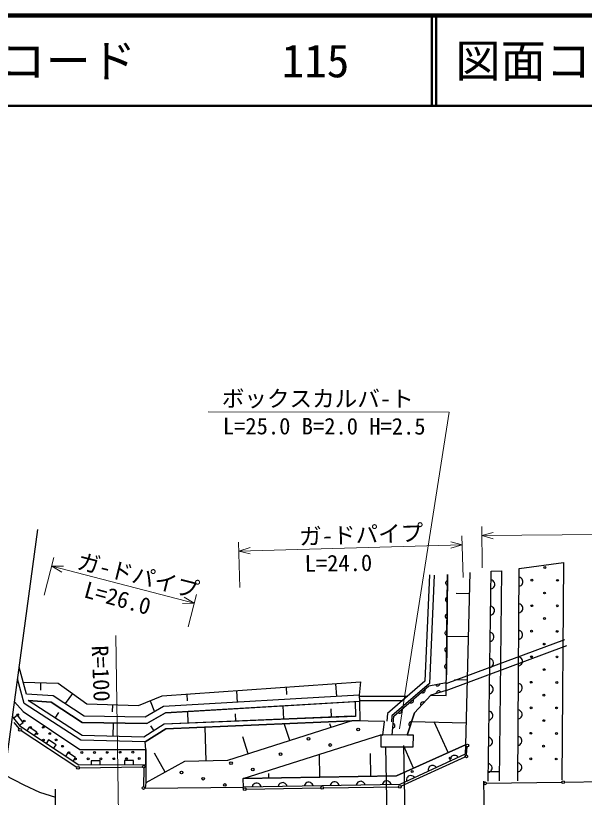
# Model space of a CAD drawing. Units: millimetres, scale not verified. Extents: x 40000 to 680000, y 20000 to 380000.
# Drawn here: x 71682 to 134650, y 293420 to 380000 of the extents above; entities that cross this region are included whole.
import ezdxf
from ezdxf.enums import TextEntityAlignment as Align

# ---------------------------------------------------------------- set-up
doc = ezdxf.new("R2010")
doc.units = ezdxf.units.MM
doc.header["$LTSCALE"] = 1000
for name, color, linetype, lineweight in [('M-BGD', 7, 'Continuous', 25), ('M-BMK-OTRS', 5, 'Continuous', 25), ('M-STR-HTXT', 7, 'Continuous', 13), ('M-STR-STR1', 1, 'Continuous', 25), ('M-STR-STRC', 7, 'Continuous', 25), ('M-TTL', 2, 'Continuous', 140), ('M-TTL-LINE', 7, 'Continuous', 50)]:
    doc.layers.add(name, color=color, linetype=linetype, lineweight=lineweight)
doc.layers.add('M-TTL-TXT', color=7, linetype='Continuous')
doc.styles.add('ＭＳ ゴシック', font='')
doc.styles.get('ＭＳ ゴシック').set_extended_font_data('MS Gothic')

msp = doc.modelspace()

# ---------------------------------------------------------------- linework, layer by layer
at = {"layer": 'M-BGD'}
for p, q in [((127286, 295269), (127444, 318764)), ((127444, 318764), (132323, 319428)), ((132323, 319428), (132163, 295345)), ((117504, 318059), (117002, 306282)), ((118004, 318038), (117492, 306046)), ((119340, 304685), (119510, 318095)), ((119510, 318095), (119370, 306990)), ((121962, 318342), (121484, 299248)), ((123984, 295218), (124334, 318463)), ((124333, 318463), (125492, 318523)), ((125492, 318523), (125204, 295237)), ((127557, 317754), (127437, 317795)), ((127656, 317694), (127557, 317754)), ((119289, 317212), (119288, 317132)), ((119288, 317132), (119307, 317072)), ((119309, 317272), (119289, 317212)), ((119307, 317072), (119336, 317022)), ((119340, 317322), (119309, 317272)), ((119336, 317022), (119386, 316971)), ((119391, 317371), (119340, 317322)), ((119386, 316971), (119435, 316941)), ((119441, 317400), (119391, 317371)), ((119435, 316941), (119495, 316920)), ((119501, 317420), (119441, 317400)), ((124439, 317468), (124319, 317510)), ((124538, 317407), (124439, 317468)), ((124636, 317306), (124538, 317407)), ((124694, 317205), (124636, 317306)), ((124688, 316805), (124730, 316924)), ((124733, 317084), (124694, 317205)), ((124730, 316924), (124733, 317084)), ((127551, 316835), (127651, 316894)), ((127651, 316894), (127752, 316993)), ((127756, 317593), (127656, 317694)), ((127752, 316993), (127812, 317093)), ((127815, 317493), (127756, 317593)), ((127812, 317093), (127853, 317213)), ((127854, 317373), (127815, 317493)), ((127853, 317213), (127854, 317373)), ((124304, 316511), (124425, 316549)), ((124425, 316549), (124526, 316608)), ((124526, 316608), (124627, 316706)), ((124627, 316706), (124688, 316805)), ((127431, 316796), (127551, 316835)), ((119265, 315361), (119264, 315282)), ((119264, 315282), (119283, 315221)), ((119286, 315421), (119265, 315361)), ((119283, 315221), (119313, 315171)), ((119317, 315471), (119286, 315421)), ((119313, 315171), (119362, 315120)), ((119367, 315520), (119317, 315471)), ((119418, 315549), (119367, 315520)), ((119478, 315569), (119418, 315549)), ((121902, 315955), (120451, 315992)), ((119362, 315120), (119412, 315090)), ((119412, 315090), (119471, 315069)), ((124395, 314563), (124276, 314604)), ((124494, 314501), (124395, 314563)), ((124592, 314400), (124494, 314501)), ((124651, 314299), (124592, 314400)), ((124689, 314178), (124651, 314299)), ((127537, 314818), (127418, 314858)), ((127637, 314757), (127537, 314818)), ((127736, 314656), (127637, 314757)), ((127795, 314556), (127736, 314656)), ((127834, 314436), (127795, 314556)), ((127833, 314276), (127834, 314436)), ((119242, 313511), (119241, 313431)), ((119241, 313431), (119260, 313370)), ((119263, 313570), (119242, 313511)), ((119293, 313620), (119263, 313570)), ((119344, 313669), (119293, 313620)), ((119394, 313699), (119344, 313669)), ((119454, 313718), (119394, 313699)), ((124261, 313605), (124381, 313643)), ((124381, 313643), (124482, 313702)), ((124482, 313702), (124583, 313800)), ((124583, 313800), (124645, 313899)), ((124645, 313899), (124687, 314019)), ((124687, 314019), (124689, 314178)), ((127411, 313859), (127531, 313898)), ((127531, 313898), (127631, 313957)), ((127631, 313957), (127732, 314057)), ((127732, 314057), (127793, 314156)), ((127793, 314156), (127833, 314276)), ((119260, 313370), (119289, 313320)), ((119289, 313320), (119339, 313270)), ((119339, 313270), (119388, 313239)), ((119388, 313239), (119448, 313218)), ((119239, 311720), (119219, 311660)), ((119270, 311769), (119239, 311720)), ((119321, 311818), (119270, 311769)), ((119371, 311848), (119321, 311818)), ((119431, 311867), (119371, 311848)), ((124351, 311657), (124232, 311699)), ((127517, 311881), (127398, 311921)), ((127617, 311820), (127517, 311881)), ((127716, 311719), (127617, 311820)), ((127776, 311619), (127716, 311719)), ((119219, 311660), (119218, 311580)), ((119218, 311580), (119237, 311520)), ((119237, 311520), (119266, 311469)), ((119266, 311469), (119315, 311419)), ((119315, 311419), (119365, 311388)), ((119357, 306024), (132470, 310895)), ((119365, 311388), (119425, 311367)), ((121783, 311182), (119423, 311241)), ((124450, 311596), (124351, 311657)), ((124438, 310796), (124540, 310895)), ((124549, 311494), (124450, 311596)), ((124540, 310895), (124601, 310994)), ((124607, 311393), (124549, 311494)), ((124601, 310994), (124643, 311113)), ((124645, 311273), (124607, 311393)), ((124643, 311113), (124645, 311273)), ((127391, 310922), (127511, 310961)), ((127511, 310961), (127612, 311021)), ((127612, 311021), (127712, 311120)), ((127712, 311120), (127773, 311219)), ((127773, 311219), (127814, 311339)), ((127815, 311499), (127776, 311619)), ((127814, 311339), (127815, 311499)), ((119297, 309968), (119247, 309918)), ((119348, 309997), (119297, 309968)), ((119348, 305274), (132714, 310239)), ((119408, 310016), (119348, 309997)), ((124217, 310700), (124337, 310738)), ((124337, 310738), (124438, 310796)), ((119195, 309809), (119194, 309729)), ((119194, 309729), (119213, 309669)), ((119216, 309869), (119195, 309809)), ((119213, 309669), (119243, 309618)), ((119247, 309918), (119216, 309869)), ((119243, 309618), (119292, 309568)), ((119292, 309568), (119342, 309537)), ((119342, 309537), (119401, 309517)), ((124308, 308751), (124188, 308793)), ((124407, 308690), (124308, 308751)), ((124505, 308588), (124407, 308690)), ((124564, 308488), (124505, 308588)), ((124602, 308367), (124564, 308488)), ((124599, 308207), (124602, 308367)), ((127498, 308944), (127378, 308985)), ((127597, 308883), (127498, 308944)), ((127696, 308783), (127597, 308883)), ((127692, 308183), (127753, 308283)), ((127756, 308682), (127696, 308783)), ((127753, 308283), (127794, 308402)), ((127795, 308562), (127756, 308682)), ((127794, 308402), (127795, 308562)), ((72867, 304858), (72075, 307848)), ((119172, 307958), (119171, 307878)), ((119171, 307878), (119190, 307818)), ((119193, 308018), (119172, 307958)), ((119190, 307818), (119219, 307768)), ((119223, 308067), (119193, 308018)), ((119219, 307768), (119269, 307717)), ((119274, 308117), (119223, 308067)), ((119269, 307717), (119318, 307686)), ((119324, 308146), (119274, 308117)), ((119318, 307686), (119378, 307666)), ((119384, 308165), (119324, 308146)), ((124173, 307794), (124294, 307832)), ((124294, 307832), (124395, 307890)), ((124395, 307890), (124496, 307989)), ((124496, 307989), (124558, 308088)), ((124558, 308088), (124599, 308207)), ((127371, 307985), (127491, 308024)), ((127491, 308024), (127592, 308084)), ((127592, 308084), (127692, 308183)), ((72623, 303830), (71900, 306559)), ((72513, 306195), (76390, 306076)), ((74452, 306136), (74426, 305309)), ((76390, 306076), (79555, 303765)), ((87888, 304648), (109857, 306200)), ((107111, 306006), (107211, 304586)), ((109857, 306200), (109722, 304733)), ((117002, 306282), (112871, 302700)), ((117492, 306046), (113347, 302452)), ((113572, 302399), (117446, 305790)), ((117446, 305790), (119359, 306151)), ((118157, 305924), (118188, 305869)), ((118188, 305869), (118227, 305826)), ((118227, 305826), (118285, 305786)), ((118285, 305786), (118340, 305766)), ((118340, 305766), (118402, 305757)), ((118402, 305757), (118481, 305772)), ((118481, 305772), (118536, 305803)), ((118536, 305803), (118580, 305841)), ((118580, 305841), (118619, 305900)), ((118619, 305900), (118640, 305954)), ((118640, 305954), (118648, 306017)), ((121663, 306408), (120283, 306443)), ((124264, 305846), (124145, 305887)), ((124363, 305784), (124264, 305846)), ((124461, 305683), (124363, 305784)), ((124520, 305582), (124461, 305683)), ((127478, 306007), (127358, 306048)), ((127577, 305946), (127478, 306007)), ((127677, 305846), (127577, 305946)), ((127736, 305745), (127677, 305846)), ((127775, 305625), (127736, 305745)), ((75837, 304667), (72867, 304858)), ((75837, 304667), (72867, 304858)), ((77973, 304920), (77154, 303799)), ((90634, 304842), (90686, 304111)), ((96127, 305230), (96217, 303945)), ((101619, 305618), (101676, 304807)), ((116613, 305061), (116667, 305029)), ((116667, 305029), (116723, 305011)), ((116723, 305011), (116793, 305006)), ((116793, 305006), (116851, 305016)), ((116851, 305016), (116909, 305041)), ((116909, 305041), (116969, 305094)), ((116969, 305094), (117001, 305148)), ((117013, 305331), (116989, 305390)), ((117001, 305148), (117019, 305204)), ((117024, 305274), (117013, 305331)), ((117019, 305204), (117024, 305274)), ((119348, 305274), (117639, 304738)), ((118256, 304994), (118255, 304931)), ((118270, 305051), (118256, 304994)), ((118303, 305114), (118270, 305051)), ((118341, 305157), (118303, 305114)), ((118393, 305194), (118341, 305157)), ((118469, 305218), (118393, 305194)), ((118532, 305217), (118469, 305218)), ((118589, 305203), (118532, 305217)), ((118651, 305171), (118589, 305203)), ((118695, 305132), (118651, 305171)), ((118732, 305081), (118695, 305132)), ((124130, 304888), (124250, 304926)), ((124250, 304926), (124351, 304985)), ((124351, 304985), (124452, 305083)), ((124452, 305083), (124514, 305182)), ((124514, 305182), (124556, 305302)), ((124558, 305461), (124520, 305582)), ((124556, 305302), (124558, 305461)), ((127352, 305048), (127472, 305088)), ((127472, 305088), (127572, 305147)), ((127572, 305147), (127673, 305246)), ((127673, 305246), (127733, 305346)), ((127733, 305346), (127774, 305465)), ((127774, 305465), (127775, 305625)), ((71554, 304012), (72498, 302944)), ((79047, 300254), (73057, 304144)), ((73057, 304144), (75607, 303980)), ((79047, 300254), (73057, 304144)), ((75607, 303980), (73057, 304144)), ((75607, 303980), (79050, 301712)), ((79050, 301712), (75607, 303980)), ((79264, 302408), (75837, 304667)), ((79264, 302408), (75837, 304667)), ((85270, 303584), (87888, 304648)), ((86579, 304116), (87071, 302905)), ((109722, 304733), (88054, 303468)), ((109722, 304733), (88054, 303468)), ((109762, 304035), (88259, 302779)), ((88259, 302779), (109263, 304024)), ((109263, 304024), (109297, 302394)), ((109722, 304733), (109762, 304035)), ((109727, 304644), (115113, 304645)), ((109756, 304140), (114548, 304154)), ((109762, 304035), (109807, 301882)), ((115321, 303930), (115376, 303898)), ((115376, 303898), (115431, 303880)), ((115559, 303886), (115618, 303910)), ((115618, 303910), (115678, 303963)), ((115678, 303963), (115710, 304018)), ((115722, 304201), (115697, 304259)), ((115710, 304018), (115728, 304073)), ((115732, 304144), (115722, 304201)), ((115728, 304073), (115732, 304144)), ((117639, 304738), (115835, 302789)), ((115835, 302789), (117639, 304738)), ((116610, 303935), (116556, 303876)), ((116666, 303966), (116610, 303935)), ((116722, 303982), (116666, 303966)), ((116792, 303985), (116722, 303982)), ((116849, 303973), (116792, 303985)), ((116907, 303947), (116849, 303973)), ((117639, 304738), (119340, 304685)), ((78893, 299758), (72623, 303830)), ((79555, 303765), (85270, 303584)), ((82412, 303674), (82387, 302885)), ((88054, 303468), (86019, 302302)), ((88054, 303468), (86019, 302302)), ((101363, 302065), (101301, 303552)), ((106652, 302284), (106613, 303233)), ((114430, 303071), (114406, 303129)), ((114441, 303013), (114430, 303071)), ((115431, 303880), (115502, 303876)), ((115502, 303876), (115559, 303886)), ((116530, 303819), (116518, 303762)), ((116518, 303762), (116521, 303691)), ((116521, 303691), (116537, 303635)), ((116556, 303876), (116530, 303819)), ((116537, 303635), (116567, 303580)), ((127458, 303070), (127339, 303111)), ((127558, 303010), (127458, 303070)), ((72263, 301227), (71333, 302388)), ((71876, 302510), (71486, 302198)), ((72501, 301730), (71876, 302510)), ((72498, 302944), (78778, 298715)), ((76052, 302199), (76458, 302824)), ((86019, 302302), (79264, 302408)), ((86019, 302302), (79264, 302408)), ((86200, 301599), (88259, 302779)), ((88259, 302779), (86200, 301599)), ((108888, 302403), (88139, 301517)), ((109297, 302394), (88139, 301517)), ((90784, 301626), (90730, 302926)), ((96073, 301846), (96039, 302682)), ((109297, 302394), (108888, 302403)), ((112871, 302700), (112782, 301852)), ((113347, 302452), (113279, 301800)), ((113367, 300320), (113572, 302399)), ((114030, 302800), (114085, 302768)), ((114085, 302768), (114140, 302750)), ((114140, 302750), (114211, 302745)), ((114211, 302745), (114268, 302756)), ((114268, 302756), (114326, 302780)), ((114326, 302780), (114386, 302833)), ((114386, 302833), (114418, 302887)), ((114418, 302887), (114436, 302943)), ((114436, 302943), (114441, 303013)), ((115835, 302789), (115030, 300308)), ((115030, 300308), (115835, 302789)), ((124220, 302940), (124101, 302982)), ((124319, 302878), (124220, 302940)), ((124307, 302079), (124409, 302177)), ((124418, 302777), (124319, 302878)), ((124409, 302177), (124470, 302277)), ((124476, 302676), (124418, 302777)), ((124470, 302277), (124512, 302396)), ((124514, 302556), (124476, 302676)), ((124512, 302396), (124514, 302556)), ((127452, 302151), (127552, 302210)), ((127552, 302210), (127653, 302309)), ((127657, 302909), (127558, 303010)), ((127653, 302309), (127714, 302409)), ((127716, 302809), (127657, 302909)), ((127714, 302409), (127754, 302528)), ((127755, 302688), (127716, 302809)), ((127754, 302528), (127755, 302688)), ((71469, 301699), (72068, 301016)), ((72110, 301417), (72501, 301730)), ((79050, 301712), (86200, 301599)), ((86200, 301599), (79050, 301712)), ((82463, 300164), (82502, 301658)), ((88139, 301517), (85879, 300075)), ((88139, 301517), (85879, 300075)), ((87009, 300796), (86654, 301353)), ((88294, 301023), (108893, 301903)), ((108893, 301903), (88294, 301023)), ((108893, 301903), (95155, 297512)), ((108893, 301903), (95155, 297512)), ((102024, 299708), (101424, 301584)), ((106603, 301171), (106483, 301547)), ((109807, 301882), (108893, 301903)), ((112537, 301819), (108893, 301903)), ((112329, 300327), (112537, 301819)), ((113552, 301582), (113494, 301608)), ((113599, 301548), (113552, 301582)), ((113643, 301493), (113599, 301548)), ((113668, 301440), (113643, 301493)), ((113649, 301241), (113674, 301299)), ((113682, 301379), (113668, 301440)), ((113674, 301299), (113682, 301379)), ((115245, 301651), (115221, 301575)), ((115221, 301575), (115221, 301512)), ((115221, 301512), (115234, 301455)), ((115234, 301455), (115266, 301392)), ((115283, 301702), (115245, 301651)), ((115266, 301392), (115305, 301348)), ((115327, 301740), (115283, 301702)), ((115305, 301348), (115356, 301311)), ((115390, 301773), (115327, 301740)), ((115447, 301786), (115390, 301773)), ((115510, 301786), (115447, 301786)), ((121543, 301635), (115510, 301786)), ((119573, 298387), (118038, 301793)), ((124086, 301982), (124207, 302021)), ((124207, 302021), (124307, 302079)), ((127332, 302112), (127452, 302151)), ((78688, 296969), (72263, 301227)), ((72293, 300821), (78461, 296766)), ((73193, 301210), (72917, 300793)), ((74026, 300658), (73193, 301210)), ((73750, 300241), (74026, 300658)), ((86019, 299572), (88294, 301023)), ((88294, 301023), (86019, 299572)), ((92768, 297448), (92666, 301210)), ((113445, 301111), (113507, 301125)), ((113507, 301125), (113559, 301150)), ((113559, 301150), (113614, 301195)), ((113614, 301195), (113649, 301241)), ((75335, 299791), (75059, 299374)), ((76168, 299238), (75335, 299791)), ((86019, 299572), (78893, 299758)), ((85879, 300075), (79047, 300254)), ((85879, 300075), (79047, 300254)), ((86111, 298705), (86019, 299572)), ((97445, 298244), (96845, 300121)), ((96880, 295509), (112110, 300329)), ((112110, 300329), (112101, 299030)), ((112110, 300329), (112101, 299030)), ((115722, 300304), (112110, 300329)), ((112110, 300329), (112329, 300327)), ((115722, 300304), (115030, 300308)), ((115713, 299004), (115722, 300304)), ((115713, 299004), (115722, 300304)), ((124177, 300034), (124057, 300076)), ((124276, 299973), (124177, 300034)), ((124374, 299871), (124276, 299973)), ((124433, 299771), (124374, 299871)), ((124471, 299650), (124433, 299771)), ((124468, 299490), (124471, 299650)), ((127438, 300133), (127319, 300174)), ((127538, 300073), (127438, 300133)), ((127637, 299972), (127538, 300073)), ((127697, 299872), (127637, 299972)), ((127694, 299472), (127735, 299592)), ((127736, 299752), (127697, 299872)), ((127735, 299592), (127736, 299752)), ((75892, 298822), (76168, 299238)), ((78778, 298715), (86111, 298705)), ((86111, 298705), (86079, 297017)), ((86079, 297017), (86111, 298705)), ((112101, 299030), (115713, 299004)), ((112101, 299030), (115713, 299004)), ((112628, 299026), (113036, 278021)), ((113840, 295803), (121484, 299248)), ((121484, 299248), (113840, 295803)), ((114624, 299165), (115035, 278002)), ((115751, 296665), (114693, 299012)), ((121484, 299248), (121437, 298202)), ((121597, 298115), (121680, 299014)), ((124042, 299077), (124163, 299115)), ((124163, 299115), (124264, 299173)), ((124264, 299173), (124365, 299272)), ((124365, 299272), (124427, 299371)), ((124427, 299371), (124468, 299490)), ((127312, 299175), (127432, 299214)), ((127432, 299214), (127533, 299273)), ((127533, 299273), (127633, 299372)), ((127633, 299372), (127694, 299472)), ((77477, 298371), (77201, 297955)), ((78310, 297819), (77477, 298371)), ((88242, 296204), (87071, 298328)), ((105360, 295656), (105316, 298179)), ((111013, 295754), (110970, 298277)), ((121437, 298202), (114203, 294848)), ((114347, 294662), (121447, 297903)), ((119890, 297904), (119824, 297807)), ((119982, 297991), (119890, 297904)), ((120127, 298058), (119982, 297991)), ((120253, 298072), (120127, 298058)), ((120368, 298060), (120253, 298072)), ((120501, 298011), (120368, 298060)), ((120598, 297946), (120501, 298011)), ((120684, 297854), (120598, 297946)), ((78034, 297403), (78310, 297819)), ((86079, 297017), (78688, 296969)), ((81032, 297484), (80033, 297478)), ((80033, 297478), (80036, 296978)), ((81036, 296984), (81032, 297484)), ((84728, 297508), (83729, 297501)), ((83729, 297501), (83732, 297002)), ((84731, 297008), (84728, 297508)), ((86079, 297017), (86103, 295025)), ((90381, 297383), (86103, 295025)), ((90381, 297383), (86103, 295025)), ((95155, 297512), (90381, 297383)), ((95155, 297512), (90381, 297383)), ((119776, 297675), (119764, 297559)), ((119764, 297559), (119778, 297433)), ((119824, 297807), (119776, 297675)), ((124133, 297129), (124014, 297170)), ((124232, 297067), (124133, 297129)), ((124331, 296966), (124232, 297067)), ((127419, 297196), (127299, 297237)), ((127518, 297136), (127419, 297196)), ((127617, 297035), (127518, 297136)), ((127677, 296935), (127617, 297035)), ((78736, 296686), (85732, 296815)), ((85880, 296668), (85845, 294609)), ((117364, 296557), (117352, 296441)), ((117352, 296441), (117366, 296315)), ((117413, 296689), (117364, 296557)), ((117479, 296786), (117413, 296689)), ((117571, 296872), (117479, 296786)), ((117716, 296940), (117571, 296872)), ((117841, 296954), (117716, 296940)), ((117957, 296942), (117841, 296954)), ((118090, 296893), (117957, 296942)), ((118186, 296827), (118090, 296893)), ((118273, 296735), (118186, 296827)), ((123999, 296171), (124119, 296209)), ((125217, 296251), (124000, 296232)), ((124119, 296209), (124220, 296268)), ((124220, 296268), (124322, 296366)), ((124322, 296366), (124383, 296465)), ((124389, 296865), (124331, 296966)), ((124383, 296465), (124425, 296584)), ((124427, 296744), (124389, 296865)), ((124425, 296584), (124427, 296744)), ((127292, 296238), (127412, 296277)), ((127412, 296277), (127513, 296336)), ((127513, 296336), (127613, 296436)), ((127613, 296436), (127674, 296535)), ((127674, 296535), (127715, 296655)), ((127716, 296815), (127677, 296935)), ((127715, 296655), (127716, 296815)), ((96880, 295509), (113840, 295803)), ((113840, 295803), (96880, 295509)), ((96924, 294554), (96880, 295509)), ((96924, 294554), (96880, 295509)), ((99707, 295558), (99698, 296063)), ((112676, 295242), (112556, 295200)), ((112835, 295245), (112676, 295242)), ((112956, 295207), (112835, 295245)), ((114953, 295438), (114941, 295323)), ((114941, 295323), (114955, 295197)), ((115002, 295571), (114953, 295438)), ((115067, 295668), (115002, 295571)), ((115159, 295754), (115067, 295668)), ((115304, 295822), (115159, 295754)), ((115430, 295836), (115304, 295822)), ((115546, 295823), (115430, 295836)), ((115678, 295775), (115546, 295823)), ((115775, 295709), (115678, 295775)), ((115862, 295617), (115775, 295709)), ((132454, 295113), (140798, 295245)), ((86103, 295025), (86035, 294449)), ((86035, 294449), (96924, 294554)), ((114203, 294848), (96924, 294554)), ((97191, 294336), (105476, 294465)), ((97902, 294691), (97864, 294570)), ((97961, 294792), (97902, 294691)), ((98059, 294894), (97961, 294792)), ((98158, 294955), (98059, 294894)), ((98277, 294997), (98158, 294955)), ((98437, 295000), (98277, 294997)), ((98557, 294962), (98437, 295000)), ((98658, 294904), (98557, 294962)), ((98760, 294806), (98658, 294904)), ((98822, 294707), (98760, 294806)), ((98864, 294587), (98822, 294707)), ((100782, 294740), (100744, 294619)), ((100840, 294841), (100782, 294740)), ((100939, 294942), (100840, 294841)), ((101037, 295004), (100939, 294942)), ((101157, 295046), (101037, 295004)), ((101317, 295049), (101157, 295046)), ((101437, 295011), (101317, 295049)), ((101538, 294953), (101437, 295011)), ((101640, 294854), (101538, 294953)), ((101701, 294756), (101640, 294854)), ((101743, 294636), (101701, 294756)), ((103662, 294789), (103624, 294668)), ((103720, 294890), (103662, 294789)), ((103818, 294991), (103720, 294890)), ((103917, 295053), (103818, 294991)), ((104036, 295095), (103917, 295053)), ((104196, 295098), (104036, 295095)), ((104317, 295060), (104196, 295098)), ((104418, 295002), (104317, 295060)), ((104519, 294903), (104418, 295002)), ((104581, 294804), (104519, 294903)), ((104623, 294685), (104581, 294804)), ((105776, 294469), (114060, 294598)), ((106542, 294838), (106504, 294717)), ((106600, 294939), (106542, 294838)), ((106698, 295040), (106600, 294939)), ((106797, 295102), (106698, 295040)), ((106916, 295144), (106797, 295102)), ((107076, 295147), (106916, 295144)), ((107197, 295109), (107076, 295147)), ((107298, 295051), (107197, 295109)), ((107399, 294952), (107298, 295051)), ((107461, 294853), (107399, 294952)), ((107503, 294734), (107461, 294853)), ((109421, 294887), (109383, 294766)), ((109480, 294988), (109421, 294887)), ((109578, 295089), (109480, 294988)), ((109677, 295151), (109578, 295089)), ((109796, 295193), (109677, 295151)), ((109956, 295196), (109796, 295193)), ((110076, 295158), (109956, 295196)), ((110177, 295100), (110076, 295158)), ((110279, 295001), (110177, 295100)), ((110341, 294902), (110279, 295001)), ((110383, 294783), (110341, 294902)), ((112301, 294936), (112263, 294815)), ((112359, 295037), (112301, 294936)), ((112457, 295138), (112359, 295037)), ((112556, 295200), (112457, 295138)), ((113057, 295148), (112956, 295207)), ((113159, 295050), (113057, 295148)), ((113220, 294951), (113159, 295050)), ((113262, 294832), (113220, 294951)), ((123810, 294976), (132154, 295108)), ((76063, 294328), (76011, 282617))]:
    msp.add_line(p, q, dxfattribs=at)
for centre, major_axis in [((130271, 318878), (99.9, -0.1)), ((128848, 317474), (99.9, -0.1)), ((131675, 317455), (99.9, -0.1)), ((130252, 316052), (99.9, -0.1)), ((128829, 314648), (99.9, -0.1)), ((131656, 314629), (99.9, -0.1)), ((130233, 313225), (99.9, -0.1)), ((128810, 311821), (99.9, -0.1)), ((131637, 311802), (99.9, -0.1)), ((130214, 310398), (99.9, -0.1)), ((128791, 308994), (99.9, -0.1)), ((131618, 308975), (99.9, -0.1)), ((130195, 307572), (99.9, -0.1)), ((128772, 306168), (99.9, -0.1)), ((131599, 306149), (99.9, -0.1)), ((130176, 304745), (99.9, -0.1)), ((128753, 303341), (99.9, -0.1)), ((131580, 303322), (99.9, -0.1)), ((71910, 302579), (99.9, -0.1)), ((72621, 301877), (99.9, -0.1)), ((130157, 301918), (99.9, -0.1)), ((72167, 300903), (150, 0)), ((73332, 301175), (99.9, -0.1)), ((74043, 300473), (99.9, -0.1)), ((74745, 301184), (99.9, -0.1)), ((75457, 300482), (99.9, -0.1)), ((109611, 300924), (150, 0)), ((128734, 300515), (99.9, -0.1)), ((131561, 300496), (99.9, -0.1)), ((74754, 299771), (99.9, -0.1)), ((76168, 299780), (99.9, -0.1)), ((104117, 299912), (150, 0)), ((76879, 299078), (99.9, -0.1)), ((106517, 299218), (150, 0)), ((121694, 299163), (150, 0)), ((130138, 299092), (99.9, -0.1)), ((77590, 298375), (99.9, -0.1)), ((79004, 298385), (99.9, -0.1)), ((80417, 298394), (99.9, -0.1)), ((81830, 298403), (99.9, -0.1)), ((83244, 298412), (99.9, -0.1)), ((84657, 298421), (99.9, -0.1)), ((101023, 298206), (150, 0)), ((119807, 297770), (99.9, -0.1)), ((121584, 297965), (150, 0)), ((78301, 297673), (99.9, -0.1)), ((79715, 297682), (99.9, -0.1)), ((81128, 297692), (99.9, -0.1)), ((82541, 297701), (99.9, -0.1)), ((83955, 297710), (99.9, -0.1)), ((85368, 297719), (99.9, -0.1)), ((95528, 297194), (150, 0)), ((128715, 297688), (99.9, -0.1)), ((131542, 297669), (99.9, -0.1)), ((78586, 296683), (150, 0)), ((85882, 296818), (150, 0)), ((90034, 296183), (150, 0)), ((97928, 296500), (150, 0)), ((115592, 296285), (99.9, -0.1)), ((92434, 295488), (150, 0)), ((132304, 295110), (150, 0)), ((85843, 294459), (150, 0)), ((94834, 294794), (150, 0)), ((97041, 294334), (150, 0)), ((105626, 294467), (150, 0)), ((114210, 294600), (150, 0)), ((123661, 294974), (150, 0))]:
    msp.add_ellipse(centre, major_axis=major_axis, ratio=0.999991, dxfattribs=at)
at = {"layer": 'M-BMK-OTRS'}
msp.add_line((69729, 290584), (74147, 323099), dxfattribs=at)
at = {"layer": 'M-STR-HTXT'}
for p, q in [((119672, 336082), (93007, 336120)), ((114192, 300996), (119672, 336082)), ((123334, 318825), (123293, 323407)), ((121095, 322388), (121224, 317774)), ((123302, 322408), (124548, 322769)), ((123302, 322408), (157959, 322720)), ((124554, 322069), (123302, 322408)), ((96506, 316655), (96365, 321701)), ((96393, 320702), (121123, 321389)), ((119865, 321704), (121123, 321389)), ((121123, 321389), (119884, 321005)), ((96393, 320702), (97632, 321087)), ((97652, 320387), (96393, 320702)), ((74848, 315827), (75921, 319977)), ((75671, 319009), (76968, 319035)), ((76792, 318358), (75671, 319009)), ((75671, 319009), (91459, 314925)), ((90337, 315577), (91459, 314925)), ((91709, 315893), (90785, 312319)), ((91459, 314925), (90162, 314900)), ((83111, 288091), (82765, 311345))]:
    msp.add_line(p, q, dxfattribs=at)
at = {"layer": 'M-STR-STR1'}
msp.add_line((123496, 295210), (123690, 284196), dxfattribs=at)
at = {"layer": 'M-STR-STRC'}
for p, q in [((70454, 295921), (72603, 294820)), ((72603, 294820), (74316, 293980)), ((74316, 293980), (76107, 293444))]:
    msp.add_line(p, q, dxfattribs=at)
at = {"layer": 'M-TTL'}
msp.add_line((680000, 380000), (40000, 380000), dxfattribs=at)
at = {"layer": 'M-TTL-LINE'}
for p, q in [((117750, 380000), (117750, 370000)), ((118250, 380000), (118250, 370000)), ((40000, 370000), (680000, 370000))]:
    msp.add_line(p, q, dxfattribs=at)

# ---------------------------------------------------------------- texts
at = {"layer": 'M-STR-HTXT', "style": 'ＭＳ ゴシック'}
for s, rotation, p in [('ボックスカルバ-ト', 359.918, (94504, 336130)), ('L=25.0 B=2.0 H=2.5', 359.918, (94623, 333081)), ('ガ-ドパイプ', 1.918, (103124, 320832)), ('ガ-ドパイプ', 345.918, (78230, 318238)), ('L=24.0', 0.718, (103695, 317858)), ('L=26.0', 344.518, (78981, 315078)), ('R=100', 272.019, (79557, 310197))]:
    msp.add_text(s, height=1833, rotation=rotation, dxfattribs=at).set_placement(p, align=Align.BOTTOM_LEFT)
at = {"layer": 'M-TTL-TXT', "style": 'ＭＳ ゴシック'}
for s, p in [('路線コード', (60000, 375000)), ('115', (101142, 375000)), ('図面コード', (120380, 375000))]:
    msp.add_text(s, height=3666, dxfattribs=at).set_placement(p, align=Align.MIDDLE_LEFT)

doc.saveas('drawing.dxf')
